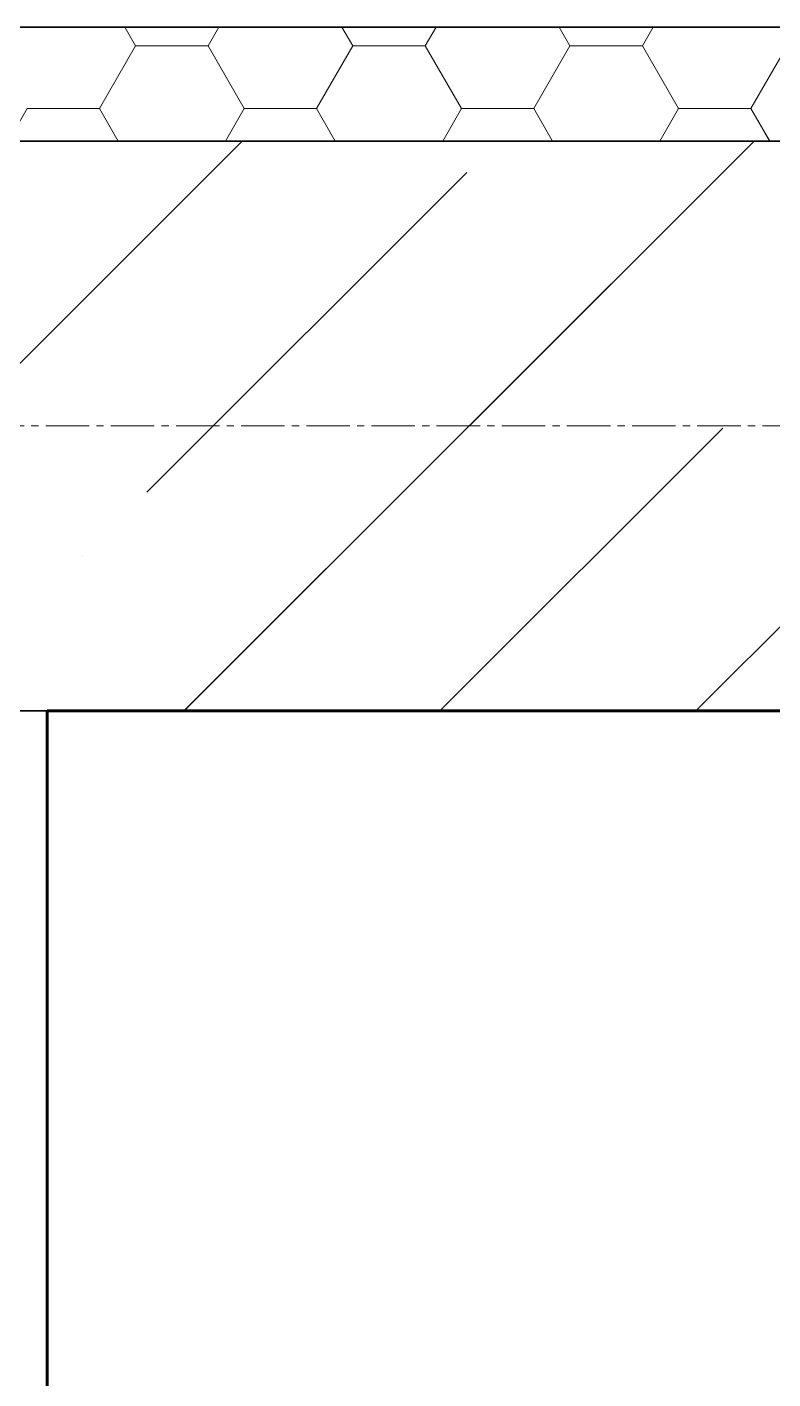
# Model space of a CAD drawing. Header units: millimetres. Extents: x 470010 to 1231400, y -134005 to 421770.
# Drawn here: x 672998 to 673325, y -30129 to -29536 of the extents above; entities that cross this region are included whole.
import ezdxf
from ezdxf.enums import TextEntityAlignment as Align

# ---------------------------------------------------------------- set-up
doc = ezdxf.new("R2010")
doc.units = ezdxf.units.MM
doc.linetypes.add('CENTER2', pattern=[28.575, 19.05, -3.175, 3.175, -3.175])
doc.layers.get('Defpoints').update_dxf_attribs({"color": 140})
for name, color, linetype, lineweight in [('0) шп потолок', 3, 'Continuous', 60), ('АР_Стены ЖБ', 7, 'Continuous', 35), ('АР_Стены_дефшов', 4, 'Continuous', 0), ('АР_Штриховка', 8, 'Continuous', 0)]:
    doc.layers.add(name, color=color, linetype=linetype, lineweight=lineweight)
doc.layers.add('РД_Оси_100', color=7, linetype='Continuous', lineweight=0, true_color=0x525252)
doc.styles.add('style1', font='ARIALN.TTF')

# ---------------------------------------------------------------- blocks, each defined once
blk = doc.blocks.new('СОШ_2200_АР_ОСИ_М100_28.05.24')
at = {"layer": 'РД_Оси_100', "color": 251, "linetype": 'CENTER2', "true_color": 0x636466}
blk.add_lwpolyline([(29555, 63900), (-5454.958, 63900), (-5954.958, 63750)], dxfattribs=at)
blk = doc.blocks.new('A$C9108343f')
at = {"layer": '0) шп потолок'}
blk.add_lwpolyline([(14844.96, 61875), (14844.96, 70530), (7287.91, 70530), (7287.91, 61455), (13824.96, 61455)], dxfattribs=at)
at = {"layer": 'АР_Стены ЖБ', "color": 18, "linetype": 'Continuous', "lineweight": 35, "true_color": 0x000000}
for p, q in [((7054.96, 70830), (19880.01, 70830)), ((19929.96, 70780), (7054.96, 70780)), ((7054.96, 70530), (20179.96, 70530))]:
    blk.add_line(p, q, dxfattribs=at)
at = {"layer": 'АР_Стены_дефшов', "color": 18, "linetype": 'Continuous', "lineweight": 0, "true_color": 0x000000}
for p, q in [((19879.96, 70830), (7254.96, 70830)), ((7254.96, 70780), (19929.96, 70780))]:
    blk.add_line(p, q, dxfattribs=at)
at = {"layer": 'АР_Штриховка', "color": 18, "linetype": 'Continuous', "lineweight": 0, "true_color": 0x000000}
for p, q in [((7326.67, 70821.7), (7321.87, 70830)), ((7358.42, 70821.7), (7363.21, 70830)), ((7421.92, 70821.7), (7417.12, 70830)), ((7453.67, 70821.7), (7458.46, 70830)), ((7517.17, 70821.7), (7512.37, 70830)), ((7548.92, 70821.7), (7553.71, 70830)), ((7310.79, 70794.21), (7326.67, 70821.7)), ((7326.67, 70821.7), (7358.42, 70821.7)), ((7374.29, 70794.2), (7358.42, 70821.7)), ((7406.04, 70794.21), (7421.92, 70821.7)), ((7421.92, 70821.7), (7453.67, 70821.7)), ((7469.54, 70794.2), (7453.67, 70821.7)), ((7501.29, 70794.21), (7517.17, 70821.7)), ((7517.17, 70821.7), (7548.92, 70821.7)), ((7564.79, 70794.2), (7548.92, 70821.7)), ((7596.54, 70794.21), (7612.42, 70821.7)), ((7270.84, 70780), (7279.04, 70794.21)), ((7279.04, 70794.2), (7310.79, 70794.2)), ((7318.99, 70780), (7310.79, 70794.2)), ((7366.09, 70780), (7374.29, 70794.21)), ((7374.29, 70794.2), (7406.04, 70794.2)), ((7414.24, 70780), (7406.04, 70794.2)), ((7461.34, 70780), (7469.54, 70794.21)), ((7469.54, 70794.2), (7501.29, 70794.2)), ((7509.49, 70780), (7501.29, 70794.2)), ((7556.59, 70780), (7564.79, 70794.21)), ((7564.79, 70794.2), (7596.54, 70794.2)), ((7604.74, 70780), (7596.54, 70794.2))]:
    blk.add_line(p, q, dxfattribs=at)
at = {"layer": 'АР_Штриховка', "color": 18, "linetype": 'Continuous', "lineweight": 5, "true_color": 0x000000}
for p, q in [((7123.37, 70530), (7373.37, 70780)), ((7347.88, 70530), (7597.88, 70780)), ((7572.38, 70530), (7822.38, 70780)), ((7331.56, 70625.94), (7471.88, 70766.25)), ((7460.13, 70530), (7584.13, 70654)), ((7303.5, 70597.87), (7303.5, 70597.87))]:
    blk.add_line(p, q, dxfattribs=at)
at = {"layer": 'РД_Оси_100'}
blk.add_blockref('СОШ_2200_АР_ОСИ_М100_28.05.24', (7154.96, 6755), dxfattribs=at)
at = {"layer": 'Defpoints', "color": 18, "true_color": 0x000000, "style": 'style1'}
for p in [(143949.34, 316089.12), (143974.98, 281639.5), (143890.4, 273244.71), (143839.99, 264276.81), (143967.75, 254892.38), (12251.96, 104178.14), (12382.58, 96023.14)]:
    blk.add_attdef('АР-ПОМЕЩЕНИЕ:НАИМЕНОВАНИЕ', text='', height=100, dxfattribs=at).set_placement(p, align=Align.MIDDLE)
at = {"layer": 'Defpoints', "color": 18, "true_color": 0x000000, "style": 'style1', "flags": 8}
for p in [(143951.3, 279099.09), (143848.34, 269251.11), (143875.33, 260094.25), (144049.74, 250824.7), (163419.28, 238153.36), (155897.46, 237965.97), (183037.2, 237965.97), (143342.94, 237876.19)]:
    blk.add_attdef('АР-ПОМЕЩЕНИЕ:НАИМЕНОВАНИЕ', text='', height=100, dxfattribs=at).set_placement(p, align=Align.MIDDLE)

msp = doc.modelspace()

# ---------------------------------------------------------------- linework, layer by layer
at = {"layer": '0) шп потолок'}
msp.add_lwpolyline([(680563.57, -38491.242), (680563.57, -29836.242), (673006.525, -29836.242), (673006.525, -38911.242), (679543.57, -38911.242)], dxfattribs=at)
at = {"layer": 'АР_Стены ЖБ', "color": 18, "linetype": 'Continuous', "lineweight": 35, "true_color": 0x000000}
for p, q in [((685648.57, -29586.242), (672773.57, -29586.242)), ((672773.57, -29836.242), (685898.57, -29836.242))]:
    msp.add_line(p, q, dxfattribs=at)
at = {"layer": 'АР_Стены_дефшов', "color": 18, "linetype": 'Continuous', "lineweight": 0, "true_color": 0x000000}
for p, q in [((685598.57, -29536.242), (672973.57, -29536.242)), ((672973.57, -29586.242), (685648.57, -29586.242))]:
    msp.add_line(p, q, dxfattribs=at)
at = {"layer": 'АР_Штриховка', "color": 18, "linetype": 'Continuous', "lineweight": 0, "true_color": 0x000000}
for p, q in [((673045.279, -29544.541), (673040.487, -29536.242)), ((673077.029, -29544.541), (673081.82, -29536.242)), ((673140.529, -29544.541), (673135.737, -29536.242)), ((673172.279, -29544.541), (673177.07, -29536.242)), ((673235.779, -29544.541), (673230.987, -29536.242)), ((673267.529, -29544.541), (673272.32, -29536.242)), ((673029.404, -29572.037), (673045.279, -29544.541)), ((673045.279, -29544.541), (673077.029, -29544.541)), ((673092.904, -29572.037), (673077.029, -29544.541)), ((673124.654, -29572.037), (673140.529, -29544.541)), ((673140.529, -29544.541), (673172.279, -29544.541)), ((673188.154, -29572.037), (673172.279, -29544.541)), ((673219.904, -29572.037), (673235.779, -29544.541)), ((673235.779, -29544.541), (673267.529, -29544.541)), ((673283.404, -29572.037), (673267.529, -29544.541)), ((673315.154, -29572.037), (673331.029, -29544.541)), ((672989.453, -29586.242), (672997.654, -29572.037)), ((672997.654, -29572.038), (673029.404, -29572.038)), ((673037.605, -29586.242), (673029.404, -29572.037)), ((673084.703, -29586.242), (673092.904, -29572.037)), ((673092.904, -29572.038), (673124.654, -29572.038)), ((673132.855, -29586.242), (673124.654, -29572.037)), ((673179.953, -29586.242), (673188.154, -29572.037)), ((673188.154, -29572.038), (673219.904, -29572.038)), ((673228.105, -29586.242), (673219.904, -29572.037)), ((673275.203, -29586.242), (673283.404, -29572.037)), ((673283.404, -29572.038), (673315.154, -29572.038)), ((673323.355, -29586.242), (673315.154, -29572.037))]:
    msp.add_line(p, q, dxfattribs=at)
at = {"layer": 'АР_Штриховка', "color": 18, "linetype": 'Continuous', "lineweight": 5, "true_color": 0x000000}
for p, q in [((672841.981, -29836.242), (673091.981, -29586.242)), ((673066.488, -29836.242), (673316.488, -29586.242)), ((673290.994, -29836.242), (673540.994, -29586.242)), ((673050.173, -29740.304), (673190.489, -29599.987)), ((673178.741, -29836.242), (673302.742, -29712.241))]:
    msp.add_line(p, q, dxfattribs=at)

# ---------------------------------------------------------------- block references
msp.add_blockref('A$C9108343f', (665718.612, -100366.242))
at = {"layer": 'РД_Оси_100'}
msp.add_blockref('СОШ_2200_АР_ОСИ_М100_28.05.24', (672873.57, -93611.242), dxfattribs=at)

doc.saveas('drawing.dxf')
